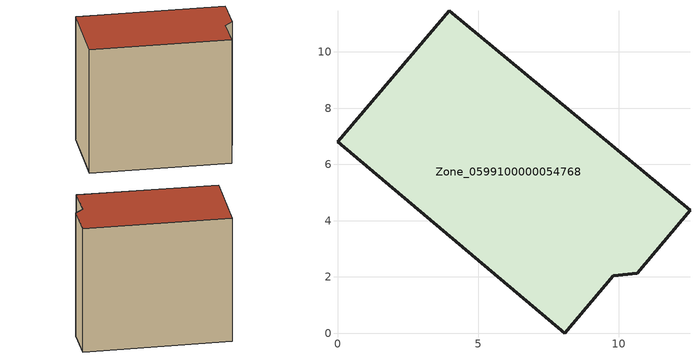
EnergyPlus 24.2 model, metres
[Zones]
Zone_0599100000054768
 floor ground (C_G): 0,6.8 3.98,11.46 12.53,4.37 10.65,2.13 9.8,2.05 8.08,0 z0
 wall outside (C_F): 3.98,11.46 0,6.8 8.08,0 9.8,2.05 10.65,2.13 12.53,4.37 3.98,11.46 z0:9.85
 roof outside (C_R): 12.53,4.37 3.98,11.46 0,6.8 8.08,0 9.8,2.05 10.65,2.13 z9.85
[BUILDING]
Pand.0599100000054768: North Axis=0; Terrain=City; Loads Convergence Tolerance Value=0.04; Temperature Convergence Tolerance Value=0.4; Solar Distribution=FullExterior; Maximum Number of Warmup Days=25; Minimum Number of Warmup Days=1
[Site:Location]
Rotterdam.The.Hague.AP_ZH_NLD Design_Conditions: Latitude=51.96; Longitude=4.45; Time Zone=1; Elevation=-4.5
[SITE:GROUNDTEMPERATURE:BUILDINGSURFACE]
18, 18, 18, 18, 18, 18, 18, 18, 18, 18, 18, 18
[MATERIAL] Thermal Absorptance=0.9; Solar Absorptance=0.7; Visible Absorptance=0.7
Name | Roughness | Thickness | Conductivity | Density | Specific Heat
G.TI.1946 | MediumSmooth | 0.15 | 1 | 540 | 1210
F.TI.1946 | Rough | 0.3 | 0.857143 | 1920 | 840
R.TI.1946 | MediumRough | 0.2 | 0.1 | 1500 | 1000
[CONSTRUCTION]
C_G: G.TI.1946
C_F: F.TI.1946
C_R: R.TI.1946
[ZONE]
Zone_0599100000054768: Type=1; Multiplier=1; Ceiling Height=Autocalculate; Volume=Autocalculate; Floor Area=autocalculate; Part of Total Floor Area=Yes
[ZONEINFILTRATION:DESIGNFLOWRATE]
Infil_Zone_0599100000054768: Zone or ZoneList or Space or SpaceList=Zone_0599100000054768; Schedule=AlwaysOn; Design Flow Rate Calculation Method=Flow/Area; Flow Rate per Floor Area=0.003; Constant Term Coefficient=1; Temperature Term Coefficient=0; Velocity Term Coefficient=0; Velocity Squared Term Coefficient=0
[HVACTEMPLATE:ZONE:IDEALLOADSAIRSYSTEM]
Zone_0599100000054768: Maximum Heating Supply Air Temperature=50; Minimum Cooling Supply Air Temperature=13; Maximum Heating Supply Air Humidity Ratio=0.0156; Minimum Cooling Supply Air Humidity Ratio=0.0077; Heating Limit=NoLimit; Cooling Limit=NoLimit; Dehumidification Control Type=ConstantSensibleHeatRatio; Cooling Sensible Heat Ratio=0.7; Dehumidification Setpoint=60; Humidification Control Type=None; Humidification Setpoint=30; Outdoor Air Method=None; Outdoor Air Flow Rate per Person=0.00944; Outdoor Air Flow Rate per Zone Floor Area=0; Outdoor Air Flow Rate per Zone=0; Demand Controlled Ventilation Type=None; Outdoor Air Economizer Type=NoEconomizer; Heat Recovery Type=None; Sensible Heat Recovery Effectiveness=0.7; Latent Heat Recovery Effectiveness=0.65
[ZONECONTROL:THERMOSTAT]
ThermostatControl_Zone_0599100000054768: Zone or ZoneList=Zone_0599100000054768; Control Type Schedule=DualSetpointControlType; Control 1=Thermostat_Zone_0599100000054768; Temperature Difference Between Cutout And Setpoint=0
[THERMOSTATSETPOINT:DUALSETPOINT]
Thermostat_Zone_0599100000054768: Heating Setpoint Temperature Schedule=HeatingSetpoint_Zone_0599100000054768; Cooling Setpoint Temperature Schedule=CoolingSetpoint_Zone_0599100000054768
[SCHEDULE:COMPACT]
HeatingSetpoint_Zone_0599100000054768: Through: 12/31, For: AllDays, Until: 24:00, 21
CoolingSetpoint_Zone_0599100000054768: Through: 12/31, For: AllDays, Until: 24:00, 24
DualSetpointControlType: Through: 12/31, For: AllDays, Until: 24:00, 4
AlwaysOn: Through: 12/31, For: AllDays, Until: 24:00, 1
